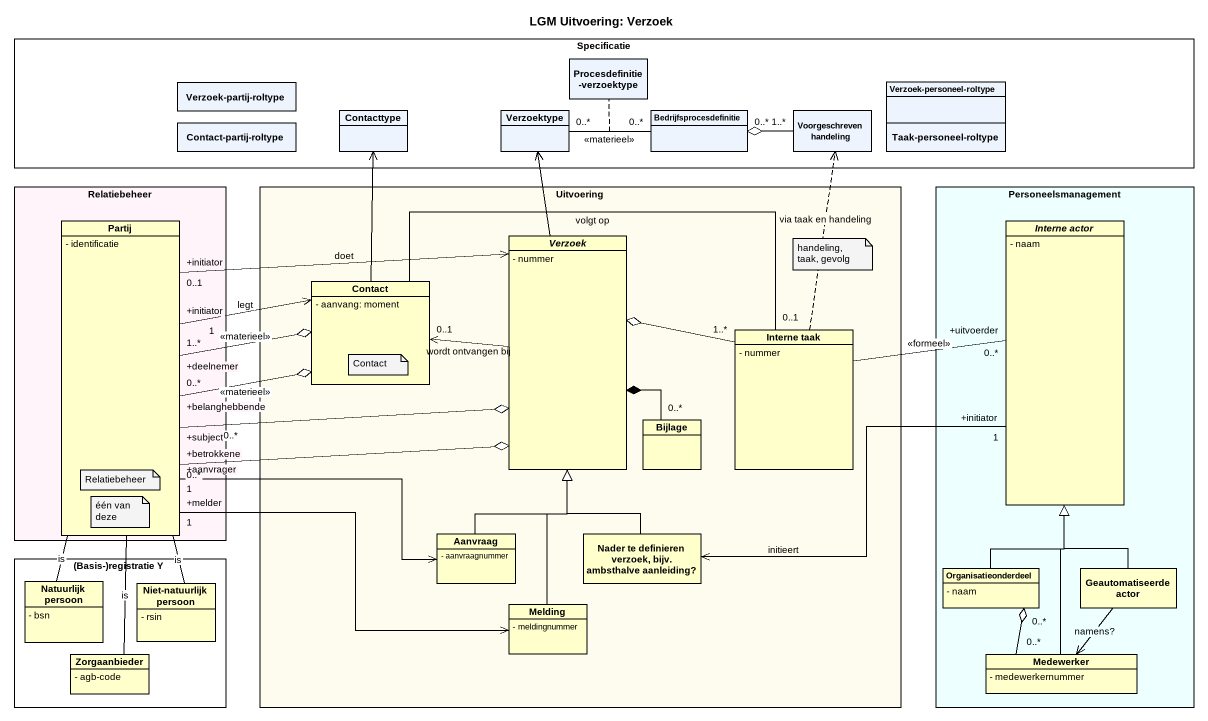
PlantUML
@startuml
title LGM Uitvoering: Verzoek
hide circle
hide empty members
skinparam classAttributeIconSize 0
rectangle Specificatie {
  class "Procesdefinitie-verzoektype" as Procesdefinitie_verzoektype #EEF4FE
  class "Verzoek-partij-roltype" as Verzoek_partij_roltype #EEF4FE
  class Contacttype #EEF4FE
  class Verzoektype #EEF4FE
  class Bedrijfsprocesdefinitie #EEF4FE
  class "Voorgeschreven handeling" as Voorgeschreven_handeling #EEF4FE
  class "Verzoek-personeel-roltype" as Verzoek_personeel_roltype #EEF4FE
  class "Contact-partij-roltype" as Contact_partij_roltype #EEF4FE
  class "Taak-personeel-roltype" as Taak_personeel_roltype #EEF4FE
}
rectangle Relatiebeheer #FEF4F9 {
  class Partij {
    - identificatie
  }
}
rectangle Uitvoering #FEFCEE {
  abstract class Verzoek {
    - nummer
  }
  class Contact {
    - aanvang: moment
  }
  class "Interne taak" as Interne_taak {
    - nummer
  }
  class Bijlage
  class Aanvraag {
    - aanvraagnummer
  }
  class "Nader te definieren verzoek, bijv. ambsthalve aanleiding?" as Nader_te_definieren_verzoek
  class Melding {
    - meldingnummer
  }
}
rectangle Personeelsmanagement #EDFFFF {
  abstract class "Interne actor" as Interne_actor {
    - naam
  }
  class Organisatieonderdeel {
    - naam
  }
  class "Geautomatiseerde actor" as Geautomatiseerde_actor
  class Medewerker {
    - medewerkernummer
  }
}
rectangle "(Basis-)registratie Y" as Basis_registratie_Y #FFFFFF {
  class "Natuurlijk persoon" as Natuurlijk_persoon {
    - bsn
  }
  class "Niet-natuurlijk persoon" as Niet_natuurlijk_persoon {
    - rsin
  }
  class Zorgaanbieder {
    - agb-code
  }
}
Verzoektype "0..*" -right- "0..*" Bedrijfsprocesdefinitie : <<materieel>>
(Verzoektype, Bedrijfsprocesdefinitie) .. Procesdefinitie_verzoektype
Voorgeschreven_handeling "1..*" -left-o "0..*" Bedrijfsprocesdefinitie
Partij "+initiator\n0..1" -right-> Verzoek : doet
Partij "+subject\n0..*" -right-o Verzoek
Partij "+betrokkene\n0..*" -right-o Verzoek
Partij "+deelnemer\n1..*" -right-o Contact : <<materieel>>
Partij "+belanghebbende\n0..*" -right-o Contact : <<materieel>>
Partij "+initiator\n1" -right-> Contact : legt
Partij "+aanvrager\n1" -right-> Aanvraag
Partij -- Natuurlijk_persoon : is
Partij -- Niet_natuurlijk_persoon : is
Partij "+melder\n1" -right-> Melding
Partij -- Zorgaanbieder : is
Verzoek -up-> Verzoektype
Verzoek -left-> "0..1" Contact : wordt ontvangen bij
Interne_actor "+initiator\n1" -left-> Nader_te_definieren_verzoek : initieert
Contact -up-> Contacttype
Interne_taak .up.> Voorgeschreven_handeling : via taak en handeling
Interne_taak "1..*" -left-o Verzoek
Interne_taak -right- "+uitvoerder\n0..*" Interne_actor : <<formeel>>
Interne_taak "0..1" -left- Contact : volgt op
Bijlage "0..*" -up-* Verzoek
Aanvraag -up-|> Verzoek
Nader_te_definieren_verzoek -up-|> Verzoek
Organisatieonderdeel -up-|> Interne_actor
Geautomatiseerde_actor -up-|> Interne_actor
Geautomatiseerde_actor --> Medewerker : namens?
Melding -up-|> Verzoek
Medewerker -up-|> Interne_actor
Medewerker "0..*" -up-o "0..*" Organisatieonderdeel
note as N1
  handeling, taak, gevolg
end note
note as N2
  Contact
end note
note as N3
  Relatiebeheer
end note
note as N4
  één van deze
end note
@enduml
